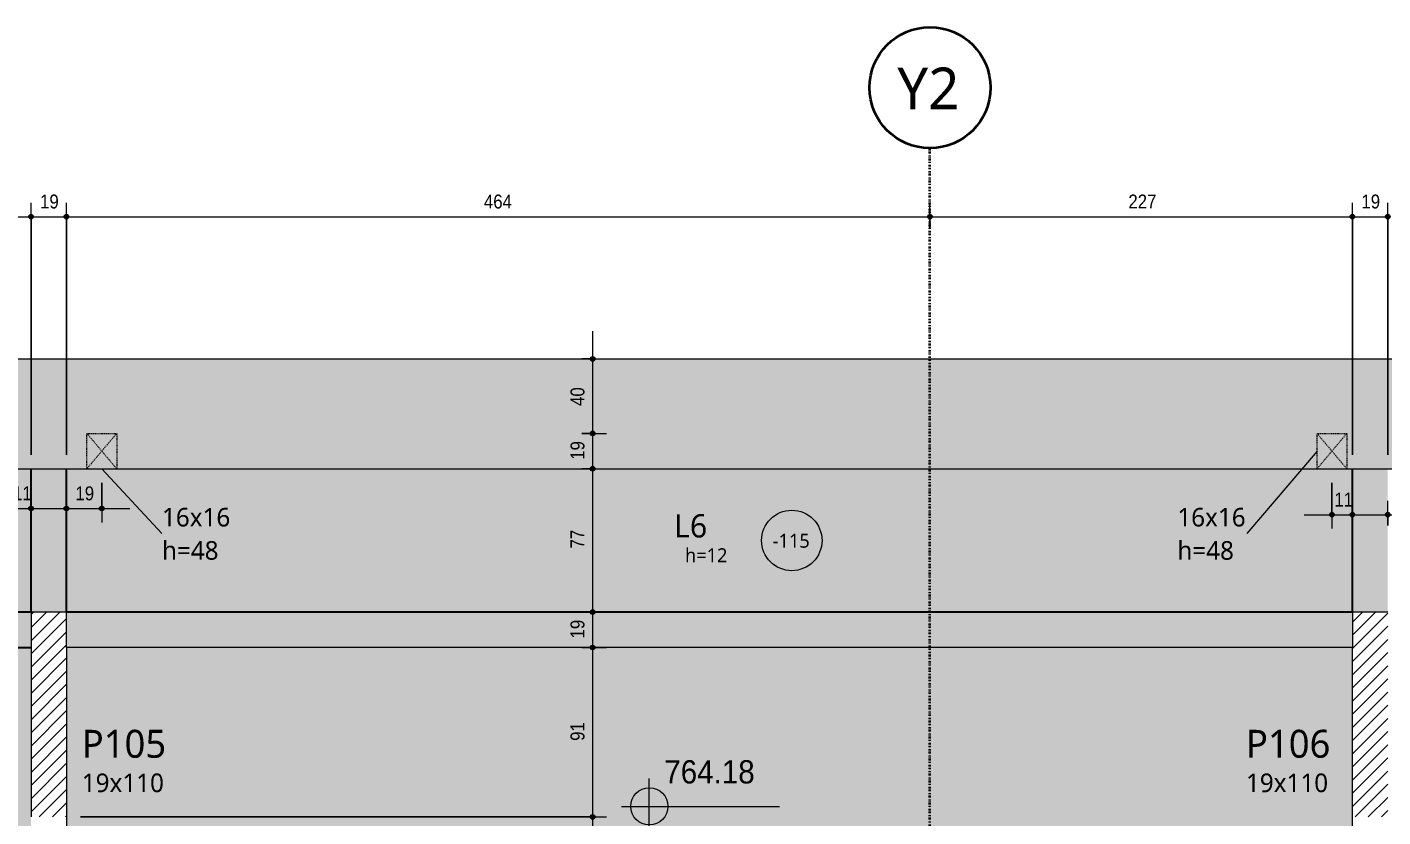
# Model space of a CAD drawing. Header units: centimetres. Extents: x -2136 to 34701, y -1430 to 84208.
# Drawn here: x 521 to 1250, y 1313 to 1737 of the extents above; entities that cross this region are included whole.
import ezdxf

# ---------------------------------------------------------------- set-up
doc = ezdxf.new("R2010")
doc.units = ezdxf.units.CM
doc.linetypes.add('Dash dot', pattern=[1.5875, 0.635, -0.47625, 0, -0.47625])
doc.linetypes.add('Traço', pattern=[0.635, 0.3175, -0.3175])
for name, color, linetype, lineweight in [('A-ANNO-DIMS', 7, 'Continuous', 9), ('A-ANNO-DIMS-50', 7, 'Continuous', 9), ('A-DETL', 7, 'Continuous', 18), ('A-DETL-GENF', 7, 'Continuous', 18), ('A-DETL-THIN', 7, 'Continuous', 18), ('A-FLOR', 7, 'Continuous', 18), ('A-FLOR-IDEN', 7, 'Continuous', 9), ('A-GENM', 7, 'Continuous', 18), ('A-GENM-HDLN', 7, 'Traço', 18), ('A-GENM-IDEN', 7, 'Continuous', 9), ('G-ANNO-DIMS', 7, 'Continuous', 9), ('S-BEAM', 7, 'Continuous', 18), ('S-COLS-IDEN', 7, 'Continuous', 9), ('S-GRID', 7, 'Continuous', 9), ('S-GRID-IDEN', 7, 'Continuous', 9)]:
    doc.layers.add(name, color=color, linetype=linetype, lineweight=lineweight)
doc.styles.add('Fira Sans', font='FiraSans-Regular.ttf', dxfattribs={"width": 0.95, "height": 12.5})
doc.styles.add('Fira Sans_2', font='FiraSans-Regular.ttf', dxfattribs={"width": 0.9, "height": 7.5})
doc.styles.add('Gadugi', font='gadugi.ttf', dxfattribs={"height": 15})
doc.styles.add('Gadugi_1', font='gadugi.ttf', dxfattribs={"height": 10})
doc.styles.add('Gadugi_3', font='gadugi.ttf', dxfattribs={"height": 7.5})
doc.styles.add('Gadugi_4', font='gadugi.ttf', dxfattribs={"height": 12.5})
doc.styles.add('Gadugi_5', font='gadugi.ttf', dxfattribs={"height": 22.5})
doc.dimstyles.new('PED_R80_1_5mm_ACIMA_As_ESQ__R00', dxfattribs={"dimscale": 30.48, "dimtxt": 10.229846, "dimasz": 0.328084, "dimexe": 0.246063, "dimexo": 0.246063, "dimgap": 0.049213, "dimtad": 1, "dimdec": 1, "dimrnd": 0.5, "dimdsep": 46, "dimtxsty": 'Fira Sans_2', "dimblk1": 'DOTSMALL', "dimblk2": 'DOTSMALL', "dimsah": 1, "dimcen": 0.09, "dimdle": 0.492126, "dimazin": 0, "dimtfac": 1, "dimtdec": 4, "dimtix": 1, "dimtmove": 0, "dimatfit": 3, "dimfxl": 1, "dimtvp": 1, "dimtolj": 1, "dimtzin": 0, "dimarcsym": 2})
doc.dimstyles.new('PED_R80_1_5mm_ACIMA_As_ESQ__R00_3', dxfattribs={"dimscale": 30.48, "dimtxt": 10.229846, "dimasz": 0.328084, "dimexe": 0.246063, "dimexo": 0.246063, "dimgap": 0.049213, "dimtad": 1, "dimdec": 1, "dimrnd": 0.5, "dimdsep": 46, "dimtxsty": 'Fira Sans_2', "dimblk1": 'DOTSMALL', "dimblk2": 'DOTSMALL', "dimsah": 1, "dimcen": 0.09, "dimdle": 0.492126, "dimazin": 0, "dimtfac": 1, "dimtdec": 4, "dimtix": 1, "dimtmove": 0, "dimatfit": 3, "dimfxl": 1, "dimtvp": 1, "dimtolj": 1, "dimtzin": 0, "dimarcsym": 2})
pattern_1 = [(45, (0, 0), (-3.535534, 3.535534), [])]

# ---------------------------------------------------------------- blocks, each defined once
blk = doc.blocks.new('PED_FURO_RETANGULAR_R04_2020 _INSTÂNCIA_ - FURO RET-V1-PL K 100 - FORMA DO 5º PAVIMENTO')
at = {"layer": 'A-GENM-HDLN'}
for p, q in [((-8, 9.5), (8, -9.5)), ((-8, -9.5), (8, 9.5)), ((-8, -9.5), (-8, 9.5)), ((-8, 9.5), (8, 9.5)), ((8, 9.5), (8, -9.5))]:
    blk.add_line(p, q, dxfattribs=at)
blk = doc.blocks.new('Eixo - Y2-2173031-PL K 100 - FORMA DO 5º PAVIMENTO')
at = {"layer": 'S-GRID-IDEN', "color": 40, "lineweight": 35, "true_color": 0xffc000}
blk.add_circle((0, 0), 0.65, dxfattribs=at)
blk = doc.blocks.new('PED_TAG_LAJE_R01 - TÍTULO_ESPESSURA_REBAIXO _LADO_-2413119-PL K 100 - FORMA DO 5º PAVIMENTO')
at = {"layer": 'A-FLOR-IDEN'}
blk.add_circle((0.885, 0), 0.325, dxfattribs=at)
blk = doc.blocks.new('Elevações de ponto - M_Cota de elevação - Alvo preenchido-10609-PL K 100 - FORMA DO 5º PAVIMENTO')
at = {"layer": 'G-ANNO-DIMS'}
h = blk.add_hatch(color=256, dxfattribs=at)
edge = h.paths.add_edge_path(flags=0)
edge.add_line((0, 0), (-0.2, 0))
edge.add_arc((0, 0), 0.2, 90, 180, ccw=False)
edge.add_line((0, 0.2), (0, 0))
h = blk.add_hatch(color=256, dxfattribs=at)
edge = h.paths.add_edge_path(flags=0)
edge.add_line((0, 0), (0.2, 0))
edge.add_arc((0, 0), 0.2, 270, 360, ccw=False)
edge.add_line((0, -0.2), (0, 0))
for p, q in [((0, -0.3), (0, 0.3)), ((-0.3, 0), (1.4, 0))]:
    blk.add_line(p, q, dxfattribs=at)
blk.add_circle((0, 0), 0.2, dxfattribs=at)
blk = doc.blocks.new('DIMBLOCK115-PL K 100 - FORMA DO 5º PAVIMENTO')
at = {"layer": 'A-ANNO-DIMS-50', "true_color": 0x000032}
h = blk.add_hatch(color=178, dxfattribs=at)
edge = h.paths.add_edge_path(flags=0)
edge.add_arc((825.23, 1558.75), 1.25, 0, 360)
h = blk.add_hatch(color=178, dxfattribs=at)
edge = h.paths.add_edge_path(flags=0)
edge.add_arc((825.23, 1518.75), 1.25, 0, 360)
at = {"layer": 'A-ANNO-DIMS-50', "color": 178, "true_color": 0x000032}
for p, q in [((825.23, 1573.75), (825.23, 1518.75)), ((819.5, 1558.75), (832.73, 1558.75)), ((825.23, 1558.75), (819.5, 1558.75)), ((819.5, 1518.75), (832.73, 1518.75)), ((825.23, 1518.75), (819.5, 1518.75))]:
    blk.add_line(p, q, dxfattribs=at)
for centre in [(825.23, 1558.75), (825.23, 1518.75)]:
    blk.add_circle(centre, 1.25, dxfattribs=at)
at = {"layer": 'A-ANNO-DIMS-50', "color": 0, "insert": (813.35, 1533.5), "char_height": 7.5, "width": 12.5906, "attachment_point": 1, "rotation": 90, "line_spacing_factor": 1.049215, "style": 'Fira Sans_2'}
blk.add_mtext('40', dxfattribs=at)
blk = doc.blocks.new('_DotSmall')
at = {"color": 0, "linetype": 'ByBlock', "const_width": 0.5}
blk.add_lwpolyline([(-0.0625, 0, 1), (0.0625, 0, 1)], format="xyb", close=True, dxfattribs=at)
blk = doc.blocks.new('DIMBLOCK116-PL K 100 - FORMA DO 5º PAVIMENTO')
at = {"layer": 'A-ANNO-DIMS-50', "true_color": 0x000032}
h = blk.add_hatch(color=178, dxfattribs=at)
edge = h.paths.add_edge_path(flags=0)
edge.add_arc((825.23, 1518.75), 1.25, 0, 360)
h = blk.add_hatch(color=178, dxfattribs=at)
edge = h.paths.add_edge_path(flags=0)
edge.add_arc((825.23, 1499.75), 1.25, 0, 360)
at = {"layer": 'A-ANNO-DIMS-50', "color": 178, "true_color": 0x000032}
for p, q in [((819.5, 1518.75), (832.73, 1518.75)), ((825.23, 1518.75), (819.5, 1518.75)), ((825.23, 1518.75), (825.23, 1499.75)), ((819.5, 1499.75), (832.73, 1499.75)), ((825.23, 1499.75), (819.5, 1499.75))]:
    blk.add_line(p, q, dxfattribs=at)
for centre in [(825.23, 1518.75), (825.23, 1499.75)]:
    blk.add_circle(centre, 1.25, dxfattribs=at)
at = {"layer": 'A-ANNO-DIMS-50', "color": 0, "insert": (813.35, 1504.59), "char_height": 7.5, "width": 11.1741, "attachment_point": 1, "rotation": 90, "line_spacing_factor": 1.049215, "style": 'Fira Sans_2'}
blk.add_mtext('19', dxfattribs=at)
blk = doc.blocks.new('DIMBLOCK117-PL K 100 - FORMA DO 5º PAVIMENTO')
at = {"layer": 'A-ANNO-DIMS-50', "true_color": 0x000032}
h = blk.add_hatch(color=178, dxfattribs=at)
edge = h.paths.add_edge_path(flags=0)
edge.add_arc((825.23, 1499.75), 1.25, 0, 360)
h = blk.add_hatch(color=178, dxfattribs=at)
edge = h.paths.add_edge_path(flags=0)
edge.add_arc((825.23, 1422.75), 1.25, 0, 360)
at = {"layer": 'A-ANNO-DIMS-50', "color": 178, "true_color": 0x000032}
for p, q in [((819.5, 1499.75), (832.73, 1499.75)), ((825.23, 1499.75), (819.5, 1499.75)), ((825.23, 1499.75), (825.23, 1422.75)), ((819.5, 1422.75), (832.73, 1422.75)), ((825.23, 1422.75), (819.5, 1422.75))]:
    blk.add_line(p, q, dxfattribs=at)
for centre in [(825.23, 1499.75), (825.23, 1422.75)]:
    blk.add_circle(centre, 1.25, dxfattribs=at)
at = {"layer": 'A-ANNO-DIMS-50', "color": 0, "insert": (813.35, 1456.92), "char_height": 7.5, "width": 10.3872, "attachment_point": 1, "rotation": 90, "line_spacing_factor": 1.049215, "style": 'Fira Sans_2'}
blk.add_mtext('77', dxfattribs=at)
blk = doc.blocks.new('DIMBLOCK118-PL K 100 - FORMA DO 5º PAVIMENTO')
at = {"layer": 'A-ANNO-DIMS-50', "true_color": 0x000032}
h = blk.add_hatch(color=178, dxfattribs=at)
edge = h.paths.add_edge_path(flags=0)
edge.add_arc((825.23, 1422.75), 1.25, 0, 360)
h = blk.add_hatch(color=178, dxfattribs=at)
edge = h.paths.add_edge_path(flags=0)
edge.add_arc((825.23, 1403.75), 1.25, 0, 360)
at = {"layer": 'A-ANNO-DIMS-50', "color": 178, "true_color": 0x000032}
for p, q in [((819.5, 1422.75), (832.73, 1422.75)), ((825.23, 1422.75), (819.5, 1422.75)), ((825.23, 1422.75), (825.23, 1403.75)), ((819.5, 1403.75), (832.73, 1403.75)), ((825.23, 1403.75), (819.5, 1403.75))]:
    blk.add_line(p, q, dxfattribs=at)
for centre in [(825.23, 1422.75), (825.23, 1403.75)]:
    blk.add_circle(centre, 1.25, dxfattribs=at)
at = {"layer": 'A-ANNO-DIMS-50', "color": 0, "insert": (813.35, 1408.59), "char_height": 7.5, "width": 11.1741, "attachment_point": 1, "rotation": 90, "line_spacing_factor": 1.049215, "style": 'Fira Sans_2'}
blk.add_mtext('19', dxfattribs=at)
blk = doc.blocks.new('DIMBLOCK119-PL K 100 - FORMA DO 5º PAVIMENTO')
at = {"layer": 'A-ANNO-DIMS-50', "true_color": 0x000032}
h = blk.add_hatch(color=178, dxfattribs=at)
edge = h.paths.add_edge_path(flags=0)
edge.add_arc((825.23, 1403.75), 1.25, 0, 360)
h = blk.add_hatch(color=178, dxfattribs=at)
edge = h.paths.add_edge_path(flags=0)
edge.add_arc((825.23, 1312.75), 1.25, 0, 360)
at = {"layer": 'A-ANNO-DIMS-50', "color": 178, "true_color": 0x000032}
for p, q in [((819.5, 1403.75), (832.73, 1403.75)), ((825.23, 1403.75), (819.5, 1403.75)), ((825.23, 1403.75), (825.23, 1312.75)), ((550, 1312.75), (832.73, 1312.75)), ((825.23, 1312.75), (550, 1312.75))]:
    blk.add_line(p, q, dxfattribs=at)
for centre in [(825.23, 1403.75), (825.23, 1312.75)]:
    blk.add_circle(centre, 1.25, dxfattribs=at)
at = {"layer": 'A-ANNO-DIMS-50', "color": 0, "insert": (813.35, 1353.59), "char_height": 7.5, "width": 11.1741, "attachment_point": 1, "rotation": 90, "line_spacing_factor": 1.049215, "style": 'Fira Sans_2'}
blk.add_mtext('91', dxfattribs=at)
blk = doc.blocks.new('DIMBLOCK120-PL K 100 - FORMA DO 5º PAVIMENTO')
at = {"layer": 'A-ANNO-DIMS-50', "true_color": 0x000032}
h = blk.add_hatch(color=178, dxfattribs=at)
edge = h.paths.add_edge_path(flags=0)
edge.add_arc((825.23, 1312.75), 1.25, 0, 360)
h = blk.add_hatch(color=178, dxfattribs=at)
edge = h.paths.add_edge_path(flags=0)
edge.add_arc((825.23, 1198.3), 1.25, 0, 360)
at = {"layer": 'A-ANNO-DIMS-50', "color": 178, "true_color": 0x000032}
for p, q in [((550, 1312.75), (832.73, 1312.75)), ((825.23, 1312.75), (550, 1312.75)), ((825.23, 1312.75), (825.23, 1198.3)), ((1006.19, 1198.3), (817.73, 1198.3)), ((825.23, 1198.3), (1006.19, 1198.3))]:
    blk.add_line(p, q, dxfattribs=at)
for centre in [(825.23, 1312.75), (825.23, 1198.3)]:
    blk.add_circle(centre, 1.25, dxfattribs=at)
at = {"layer": 'A-ANNO-DIMS-50', "color": 0, "insert": (813.35, 1245.17), "char_height": 7.5, "width": 24.8664, "attachment_point": 1, "rotation": 90, "line_spacing_factor": 1.049215, "style": 'Fira Sans_2'}
blk.add_mtext('114.5', dxfattribs=at)
blk = doc.blocks.new('DIMBLOCK447-PL K 100 - FORMA DO 5º PAVIMENTO')
at = {"layer": 'A-ANNO-DIMS-50', "true_color": 0x000032}
h = blk.add_hatch(color=178, dxfattribs=at)
edge = h.paths.add_edge_path(flags=0)
edge.add_arc((-167.5, 1635.18), 1.25, 0, 360)
h = blk.add_hatch(color=178, dxfattribs=at)
edge = h.paths.add_edge_path(flags=0)
edge.add_arc((523.5, 1635.18), 1.25, 0, 360)
at = {"layer": 'A-ANNO-DIMS-50', "color": 178, "true_color": 0x000032}
for p, q in [((-167.5, 1507.25), (-167.5, 1642.68)), ((523.5, 1507.25), (523.5, 1642.68)), ((-167.5, 1635.18), (523.5, 1635.18)), ((-167.5, 1635.18), (-167.5, 1507.25)), ((523.5, 1635.18), (523.5, 1507.25))]:
    blk.add_line(p, q, dxfattribs=at)
for centre in [(-167.5, 1635.18), (523.5, 1635.18)]:
    blk.add_circle(centre, 1.25, dxfattribs=at)
at = {"layer": 'A-ANNO-DIMS-50', "color": 0, "insert": (170.79, 1647.07), "char_height": 7.5, "width": 17.312, "attachment_point": 1, "line_spacing_factor": 1.049215, "style": 'Fira Sans_2'}
blk.add_mtext('691', dxfattribs=at)
blk = doc.blocks.new('DIMBLOCK448-PL K 100 - FORMA DO 5º PAVIMENTO')
at = {"layer": 'A-ANNO-DIMS-50', "true_color": 0x000032}
h = blk.add_hatch(color=178, dxfattribs=at)
edge = h.paths.add_edge_path(flags=0)
edge.add_arc((523.5, 1635.18), 1.25, 0, 360)
h = blk.add_hatch(color=178, dxfattribs=at)
edge = h.paths.add_edge_path(flags=0)
edge.add_arc((542.5, 1635.18), 1.25, 0, 360)
at = {"layer": 'A-ANNO-DIMS-50', "color": 178, "true_color": 0x000032}
for p, q in [((523.5, 1507.25), (523.5, 1642.68)), ((542.5, 1507.25), (542.5, 1642.68)), ((523.5, 1635.18), (542.5, 1635.18)), ((523.5, 1635.18), (523.5, 1507.25)), ((542.5, 1635.18), (542.5, 1507.25))]:
    blk.add_line(p, q, dxfattribs=at)
for centre in [(523.5, 1635.18), (542.5, 1635.18)]:
    blk.add_circle(centre, 1.25, dxfattribs=at)
at = {"layer": 'A-ANNO-DIMS-50', "color": 0, "insert": (528.34, 1647.07), "char_height": 7.5, "width": 11.1741, "attachment_point": 1, "line_spacing_factor": 1.049215, "style": 'Fira Sans_2'}
blk.add_mtext('19', dxfattribs=at)
blk = doc.blocks.new('DIMBLOCK449-PL K 100 - FORMA DO 5º PAVIMENTO')
at = {"layer": 'A-ANNO-DIMS-50', "true_color": 0x000032}
h = blk.add_hatch(color=178, dxfattribs=at)
edge = h.paths.add_edge_path(flags=0)
edge.add_arc((542.5, 1635.18), 1.25, 0, 360)
h = blk.add_hatch(color=178, dxfattribs=at)
edge = h.paths.add_edge_path(flags=0)
edge.add_arc((1006.5, 1635.18), 1.25, 0, 360)
at = {"layer": 'A-ANNO-DIMS-50', "color": 178, "true_color": 0x000032}
for p, q in [((542.5, 1507.25), (542.5, 1642.68)), ((1006.5, 1629.45), (1006.5, 1642.68)), ((542.5, 1635.18), (1006.5, 1635.18)), ((542.5, 1635.18), (542.5, 1507.25)), ((1006.5, 1635.18), (1006.5, 1629.45))]:
    blk.add_line(p, q, dxfattribs=at)
for centre in [(542.5, 1635.18), (1006.5, 1635.18)]:
    blk.add_circle(centre, 1.25, dxfattribs=at)
at = {"layer": 'A-ANNO-DIMS-50', "color": 0, "insert": (766.83, 1647.07), "char_height": 7.5, "width": 18.4137, "attachment_point": 1, "line_spacing_factor": 1.049215, "style": 'Fira Sans_2'}
blk.add_mtext('464', dxfattribs=at)
blk = doc.blocks.new('DIMBLOCK450-PL K 100 - FORMA DO 5º PAVIMENTO')
at = {"layer": 'A-ANNO-DIMS-50', "true_color": 0x000032}
h = blk.add_hatch(color=178, dxfattribs=at)
edge = h.paths.add_edge_path(flags=0)
edge.add_arc((1006.5, 1635.18), 1.25, 0, 360)
h = blk.add_hatch(color=178, dxfattribs=at)
edge = h.paths.add_edge_path(flags=0)
edge.add_arc((1233.5, 1635.18), 1.25, 0, 360)
at = {"layer": 'A-ANNO-DIMS-50', "color": 178, "true_color": 0x000032}
for p, q in [((1006.5, 1629.45), (1006.5, 1642.68)), ((1233.5, 1507.25), (1233.5, 1642.68)), ((1006.5, 1635.18), (1233.5, 1635.18)), ((1006.5, 1635.18), (1006.5, 1629.45)), ((1233.5, 1635.18), (1233.5, 1507.25))]:
    blk.add_line(p, q, dxfattribs=at)
for centre in [(1006.5, 1635.18), (1233.5, 1635.18)]:
    blk.add_circle(centre, 1.25, dxfattribs=at)
at = {"layer": 'A-ANNO-DIMS-50', "color": 0, "insert": (1113.11, 1647.07), "char_height": 7.5, "width": 16.5251, "attachment_point": 1, "line_spacing_factor": 1.049215, "style": 'Fira Sans_2'}
blk.add_mtext('227', dxfattribs=at)
blk = doc.blocks.new('DIMBLOCK451-PL K 100 - FORMA DO 5º PAVIMENTO')
at = {"layer": 'A-ANNO-DIMS-50', "true_color": 0x000032}
h = blk.add_hatch(color=178, dxfattribs=at)
edge = h.paths.add_edge_path(flags=0)
edge.add_arc((1233.5, 1635.18), 1.25, 0, 360)
h = blk.add_hatch(color=178, dxfattribs=at)
edge = h.paths.add_edge_path(flags=0)
edge.add_arc((1252.5, 1635.18), 1.25, 0, 360)
at = {"layer": 'A-ANNO-DIMS-50', "color": 178, "true_color": 0x000032}
for p, q in [((1233.5, 1507.25), (1233.5, 1642.68)), ((1252.5, 1507.25), (1252.5, 1642.68)), ((1233.5, 1635.18), (1252.5, 1635.18)), ((1233.5, 1635.18), (1233.5, 1507.25)), ((1252.5, 1635.18), (1252.5, 1507.25))]:
    blk.add_line(p, q, dxfattribs=at)
for centre in [(1233.5, 1635.18), (1252.5, 1635.18)]:
    blk.add_circle(centre, 1.25, dxfattribs=at)
at = {"layer": 'A-ANNO-DIMS-50', "color": 0, "insert": (1238.34, 1647.07), "char_height": 7.5, "width": 11.1741, "attachment_point": 1, "line_spacing_factor": 1.049215, "style": 'Fira Sans_2'}
blk.add_mtext('19', dxfattribs=at)
blk = doc.blocks.new('DIMBLOCK463-PL K 100 - FORMA DO 5º PAVIMENTO')
at = {"layer": 'A-ANNO-DIMS-50', "true_color": 0x000032}
h = blk.add_hatch(color=178, dxfattribs=at)
edge = h.paths.add_edge_path(flags=0)
edge.add_arc((512.5, 1478.41), 1.25, 0, 360)
h = blk.add_hatch(color=178, dxfattribs=at)
edge = h.paths.add_edge_path(flags=0)
edge.add_arc((523.5, 1478.41), 1.25, 0, 360)
at = {"layer": 'A-ANNO-DIMS-50', "color": 178, "true_color": 0x000032}
for p, q in [((512.5, 1492.25), (512.5, 1470.91)), ((512.5, 1478.41), (512.5, 1492.25)), ((523.5, 1472.68), (523.5, 1485.91)), ((497.5, 1478.41), (538.5, 1478.41)), ((523.5, 1478.41), (523.5, 1472.68))]:
    blk.add_line(p, q, dxfattribs=at)
for centre in [(512.5, 1478.41), (523.5, 1478.41)]:
    blk.add_circle(centre, 1.25, dxfattribs=at)
at = {"layer": 'A-ANNO-DIMS-50', "color": 0, "insert": (513.8, 1490.3), "char_height": 7.5, "width": 10.0725, "attachment_point": 1, "line_spacing_factor": 1.049215, "style": 'Fira Sans_2'}
blk.add_mtext('11', dxfattribs=at)
blk = doc.blocks.new('DIMBLOCK464-PL K 100 - FORMA DO 5º PAVIMENTO')
at = {"layer": 'A-ANNO-DIMS-50', "true_color": 0x000032}
h = blk.add_hatch(color=178, dxfattribs=at)
edge = h.paths.add_edge_path(flags=0)
edge.add_arc((542.5, 1478.41), 1.25, 0, 360)
h = blk.add_hatch(color=178, dxfattribs=at)
edge = h.paths.add_edge_path(flags=0)
edge.add_arc((561.5, 1478.41), 1.25, 0, 360)
at = {"layer": 'A-ANNO-DIMS-50', "color": 178, "true_color": 0x000032}
for p, q in [((561.5, 1492.25), (561.5, 1470.91)), ((561.5, 1478.41), (561.5, 1492.25)), ((542.5, 1472.68), (542.5, 1485.91)), ((527.5, 1478.41), (576.5, 1478.41)), ((542.5, 1478.41), (542.5, 1472.68))]:
    blk.add_line(p, q, dxfattribs=at)
for centre in [(542.5, 1478.41), (561.5, 1478.41)]:
    blk.add_circle(centre, 1.25, dxfattribs=at)
at = {"layer": 'A-ANNO-DIMS-50', "color": 0, "insert": (547.34, 1490.3), "char_height": 7.5, "width": 11.1741, "attachment_point": 1, "line_spacing_factor": 1.049215, "style": 'Fira Sans_2'}
blk.add_mtext('19', dxfattribs=at)
blk = doc.blocks.new('DIMBLOCK465-PL K 100 - FORMA DO 5º PAVIMENTO')
at = {"layer": 'A-ANNO-DIMS-50', "true_color": 0x000032}
h = blk.add_hatch(color=178, dxfattribs=at)
edge = h.paths.add_edge_path(flags=0)
edge.add_arc((1222.5, 1475.09), 1.25, 0, 360)
h = blk.add_hatch(color=178, dxfattribs=at)
edge = h.paths.add_edge_path(flags=0)
edge.add_arc((1233.5, 1475.09), 1.25, 0, 360)
at = {"layer": 'A-ANNO-DIMS-50', "color": 178, "true_color": 0x000032}
for p, q in [((1222.5, 1492.25), (1222.5, 1467.59)), ((1222.5, 1475.09), (1222.5, 1492.25)), ((1233.5, 1469.35), (1233.5, 1482.59)), ((1207.5, 1475.09), (1248.5, 1475.09)), ((1233.5, 1475.09), (1233.5, 1469.35))]:
    blk.add_line(p, q, dxfattribs=at)
for centre in [(1222.5, 1475.09), (1233.5, 1475.09)]:
    blk.add_circle(centre, 1.25, dxfattribs=at)
at = {"layer": 'A-ANNO-DIMS-50', "color": 0, "insert": (1223.8, 1486.97), "char_height": 7.5, "width": 10.0725, "attachment_point": 1, "line_spacing_factor": 1.049215, "style": 'Fira Sans_2'}
blk.add_mtext('11', dxfattribs=at)
blk = doc.blocks.new('DIMBLOCK466-PL K 100 - FORMA DO 5º PAVIMENTO')
at = {"layer": 'A-ANNO-DIMS-50', "true_color": 0x000032}
h = blk.add_hatch(color=178, dxfattribs=at)
edge = h.paths.add_edge_path(flags=0)
edge.add_arc((1252.5, 1475.09), 1.25, 0, 360)
h = blk.add_hatch(color=178, dxfattribs=at)
edge = h.paths.add_edge_path(flags=0)
edge.add_arc((1271.68, 1475.09), 1.25, 0, 360)
at = {"layer": 'A-ANNO-DIMS-50', "color": 178, "true_color": 0x000032}
for p, q in [((1271.68, 1492.25), (1271.68, 1467.59)), ((1271.68, 1475.09), (1271.68, 1492.25)), ((1252.5, 1469.35), (1252.5, 1482.59)), ((1237.5, 1475.09), (1286.68, 1475.09)), ((1252.5, 1475.09), (1252.5, 1469.35))]:
    blk.add_line(p, q, dxfattribs=at)
for centre in [(1252.5, 1475.09), (1271.68, 1475.09)]:
    blk.add_circle(centre, 1.25, dxfattribs=at)
at = {"layer": 'A-ANNO-DIMS-50', "color": 0, "insert": (1257.43, 1486.97), "char_height": 7.5, "width": 11.1741, "attachment_point": 1, "line_spacing_factor": 1.049215, "style": 'Fira Sans_2'}
blk.add_mtext('19', dxfattribs=at)

msp = doc.modelspace()

# ---------------------------------------------------------------- hatches: boundary and pattern name
at = {"layer": 'A-DETL-GENF', "true_color": 0x808080}
h = msp.add_hatch(dxfattribs=at)
h.set_pattern_fill('FP_1', color=8, style=0, pattern_type=2)
h.set_pattern_definition(pattern_1)
h.paths.add_polyline_path([(523.5, 1312.75), (542.5, 1312.75), (542.5, 1422.75), (523.5, 1422.75), (523.5, 1317.3)], flags=0)
h = msp.add_hatch(dxfattribs=at)
h.set_pattern_fill('FP_1', color=8, style=0, pattern_type=2)
h.set_pattern_definition(pattern_1)
h.paths.add_polyline_path([(1233.5, 1312.75), (1252.5, 1312.75), (1252.5, 1422.75), (1233.5, 1422.75), (1233.5, 1317.3)], flags=0)
at = {"layer": 'A-DETL-GENF', "true_color": 0xccffcc}
h = msp.add_hatch(color=254, dxfattribs=at)
h.paths.add_polyline_path([(1013.69, 934.3), (1025.95, 934.91), (1038.08, 936.71), (1049.98, 939.69), (1061.53, 943.82), (1072.62, 949.06), (1083.14, 955.37), (1092.99, 962.68), (1102.08, 970.92), (1110.32, 980), (1117.63, 989.86), (1123.93, 1000.38), (1129.18, 1011.47), (1133.31, 1023.02), (1136.29, 1034.92), (1138.09, 1047.05), (1138.69, 1059.3), (1138.09, 1071.56), (1136.29, 1083.69), (1133.31, 1095.59), (1129.18, 1107.14), (1123.93, 1118.23), (1117.63, 1128.75), (1110.32, 1138.6), (1102.08, 1147.69), (1092.99, 1155.93), (1083.14, 1163.24), (1072.62, 1169.54), (1061.53, 1174.79), (1049.98, 1178.92), (1038.08, 1181.9), (1025.95, 1183.7), (1013.69, 1184.3), (1001.44, 1183.7), (989.31, 1181.9), (977.41, 1178.92), (965.86, 1174.79), (954.77, 1169.54), (944.25, 1163.24), (934.39, 1155.93), (925.31, 1147.69), (917.07, 1138.6), (909.76, 1128.75), (903.45, 1118.23), (898.21, 1107.14), (894.08, 1095.59), (891.1, 1083.69), (889.3, 1071.56), (888.69, 1059.3), (889.3, 1047.05), (891.1, 1034.92), (894.08, 1023.02), (898.21, 1011.47), (903.45, 1000.38), (909.76, 989.86), (917.07, 980), (925.31, 970.92), (934.39, 962.68), (944.25, 955.37), (954.77, 949.06), (965.86, 943.82), (977.41, 939.69), (989.31, 936.71), (1001.44, 934.91)], flags=0)
h.paths.add_polyline_path([(876.13, 1079.25), (878.65, 1092.22), (882.39, 1104.9), (887.31, 1117.17), (893.38, 1128.91), (900.53, 1140.02), (908.71, 1150.4), (917.84, 1159.96), (927.83, 1168.61), (938.6, 1176.27), (950.05, 1182.88), (962.07, 1188.36), (974.56, 1192.68), (987.41, 1195.8), (1000.49, 1197.68), (1013.69, 1198.3), (1026.9, 1197.68), (1039.98, 1195.8), (1052.82, 1192.68), (1065.31, 1188.36), (1077.34, 1182.88), (1088.79, 1176.27), (1099.56, 1168.61), (1109.55, 1159.96), (1118.68, 1150.4), (1126.85, 1140.02), (1134.01, 1128.91), (1140.08, 1117.17), (1145, 1104.9), (1148.81, 1091.87), (1151.25, 1079.25), (1233.5, 1079.25), (1233.5, 1403.75), (542.5, 1403.75), (542.5, 1079.75), (871.39, 1079.26)], flags=0)
at = {"layer": 'A-FLOR', "true_color": 0xe6b8b7}
msp.add_hatch(color=9, dxfattribs=at).paths.add_polyline_path([(1807.5, 1518.75), (1943.5, 1518.75), (1943.5, 1558.75), (-1961.5, 1558.75), (-1961.5, 1518.75), (871.39, 1518.75)], flags=0)
at = {"layer": 'A-FLOR', "true_color": 0xccffcc}
for points in [[(523.5, 1422.75), (523.5, 1499.75), (-167.5, 1499.75), (-167.5, 1422.75), (50.77, 1422.75)], [(871.39, 1422.75), (1233.5, 1422.75), (1233.5, 1499.75), (542.5, 1499.75), (542.5, 1422.75)], [(50.77, 1079.25), (523.5, 1079.25), (523.5, 1403.75), (-167.5, 1403.75), (-167.5, 1079.25)]]:
    msp.add_hatch(color=254, dxfattribs=at).paths.add_polyline_path(points, flags=0)
at = {"layer": 'S-BEAM', "true_color": 0x00bcb8}
msp.add_hatch(color=132, dxfattribs=at).paths.add_polyline_path([(-1180.15, 1499.75), (1807.5, 1499.75), (1807.5, 1518.75), (-1806.5, 1518.75), (-1806.5, 1499.75), (-1282.73, 1499.75)], flags=0)
at = {"layer": 'S-BEAM', "true_color": 0xccffcc}
for points in [[(523.5, 1422.75), (542.5, 1422.75), (542.5, 1499.75), (523.5, 1499.75)], [(1233.5, 1422.75), (1252.5, 1422.75), (1252.5, 1499.75), (1233.5, 1499.75)], [(50.77, 1403.75), (523.5, 1403.75), (523.5, 1422.75), (-167.5, 1422.75), (-167.5, 1403.75)], [(1052.82, 1403.75), (1233.5, 1403.75), (1233.5, 1422.75), (542.5, 1422.75), (542.5, 1403.75), (1039.98, 1403.75)]]:
    msp.add_hatch(color=254, dxfattribs=at).paths.add_polyline_path(points, flags=0)

# ---------------------------------------------------------------- linework, layer by layer
at = {"layer": 'A-DETL'}
for p, q in [((1233.5, 1403.75), (542.5, 1403.75)), ((542.5, 1403.75), (542.5, 1079.75)), ((1233.5, 1179.25), (1233.5, 1403.75))]:
    msp.add_line(p, q, dxfattribs=at)
at = {"layer": 'A-DETL-THIN'}
for p, q in [((523.5, 1422.75), (523.5, 1312.75)), ((542.5, 1422.75), (523.5, 1422.75)), ((542.5, 1403.75), (542.5, 1422.75)), ((1233.5, 1422.75), (1233.5, 1403.75)), ((1252.5, 1422.75), (1233.5, 1422.75))]:
    msp.add_line(p, q, dxfattribs=at)
at = {"layer": 'A-FLOR'}
msp.add_line((-1961.5, 1558.75), (1943.5, 1558.75), dxfattribs=at)
at = {"layer": 'A-GENM-IDEN'}
for p, q in [((1214.5, 1509.25), (1176.83, 1464.92)), ((561.5, 1499.75), (593.84, 1464.92))]:
    msp.add_line(p, q, dxfattribs=at)
at = {"layer": 'S-BEAM'}
msp.add_line((-1806.5, 1499.75), (1807.5, 1499.75), dxfattribs=at)
at = {"layer": 'S-BEAM', "lineweight": 25}
for p, q in [((523.5, 1422.75), (523.5, 1499.75)), ((542.5, 1422.75), (542.5, 1499.75)), ((1233.5, 1422.75), (1233.5, 1499.75)), ((523.5, 1422.75), (-167.5, 1422.75)), ((1233.5, 1422.75), (542.5, 1422.75)), ((-167.5, 1403.75), (523.5, 1403.75))]:
    msp.add_line(p, q, dxfattribs=at)
at = {"layer": 'S-GRID', "color": 40, "linetype": 'Dash dot', "lineweight": 35, "true_color": 0xffc000}
msp.add_line((1006.5, -1356.57), (1006.5, 1672), dxfattribs=at)

# ---------------------------------------------------------------- block references
at = {"layer": 'A-FLOR-IDEN', "xscale": 49.99999999999998, "yscale": 49.99999999999998, "zscale": 49.99999999999998}
msp.add_blockref('PED_TAG_LAJE_R01 - TÍTULO_ESPESSURA_REBAIXO _LADO_-2413119-PL K 100 - FORMA DO 5º PAVIMENTO', (888, 1461.25), dxfattribs=at)
at = {"layer": 'A-GENM', "linetype": 'Traço'}
for p in [(561.5, 1509.25), (1222.5, 1509.25)]:
    msp.add_blockref('PED_FURO_RETANGULAR_R04_2020 _INSTÂNCIA_ - FURO RET-V1-PL K 100 - FORMA DO 5º PAVIMENTO', p, dxfattribs=at)
at = {"layer": 'G-ANNO-DIMS', "xscale": 49.99999999999998, "yscale": 49.99999999999998, "zscale": 49.99999999999998}
msp.add_blockref('Elevações de ponto - M_Cota de elevação - Alvo preenchido-10609-PL K 100 - FORMA DO 5º PAVIMENTO', (855.7, 1318.4), dxfattribs=at)
at = {"layer": 'S-GRID-IDEN', "color": 40, "true_color": 0xffc000, "xscale": 49.99999999999998, "yscale": 49.99999999999998, "zscale": 49.99999999999998}
msp.add_blockref('Eixo - Y2-2173031-PL K 100 - FORMA DO 5º PAVIMENTO', (1006.5, 1704.5), dxfattribs=at)

# ---------------------------------------------------------------- texts
at = {"layer": 'A-FLOR-IDEN', "attachment_point": 1}
for s, insert, char_height, width, style in [('L6', (868.98, 1475.34), 12.5, 21.6456, 'Gadugi_4'), ('-115', (922, 1464.85), 7.5, 25.654, 'Gadugi_3'), ('h=12', (874.87, 1457.05), 7.5, 29.6624, 'Gadugi_3')]:
    msp.add_mtext(s, dxfattribs=dict(at, insert=insert, char_height=char_height, width=width, style=style))
at = {"layer": 'A-GENM-IDEN', "char_height": 10, "attachment_point": 1, "style": 'Gadugi_1'}
for s, insert, width in [('16x16', (593.84, 1478.74), 44.8945), ('16x16', (1139.43, 1478.74), 44.8945), ('h=48', (593.84, 1460.88), 39.6835), ('h=48', (1139.43, 1460.88), 39.6835)]:
    msp.add_mtext(s, dxfattribs=dict(at, insert=insert, width=width))
at = {"layer": 'G-ANNO-DIMS', "insert": (863.75, 1343.2), "char_height": 12.5, "width": 56.8751, "attachment_point": 1, "line_spacing_factor": 1.049215, "style": 'Fira Sans'}
msp.add_mtext('764.18', dxfattribs=at)
at = {"layer": 'S-COLS-IDEN', "attachment_point": 1}
for s, insert, char_height, width, style in [('P105', (550.74, 1359.51), 15, 56.519, 'Gadugi'), ('P106', (1176.3, 1359.51), 15, 56.519, 'Gadugi'), ('19x110', (550.74, 1336.05), 10, 54.1139, 'Gadugi_1'), ('19x110', (1176.3, 1336.05), 10, 54.1139, 'Gadugi_1')]:
    msp.add_mtext(s, dxfattribs=dict(at, insert=insert, char_height=char_height, width=width, style=style))
at = {"layer": 'S-GRID-IDEN', "color": 40, "true_color": 0xffc000, "insert": (988.97, 1715.29), "char_height": 22.5, "width": 42.0886, "attachment_point": 1, "style": 'Gadugi_5'}
msp.add_mtext('Y2', dxfattribs=at)

# ---------------------------------------------------------------- dimensions: what is measured, and where the dimension line sits
at = {"layer": 'A-ANNO-DIMS', "color": 178, "true_color": 0x000032}
for base, p1, p2, override, picture, middle in [((523.5, 1635.18), (-167.5, 1499.75), (523.5, 1499.75), {"dimpost": '<>', "dimfxl": 691}, 'DIMBLOCK447-PL K 100 - FORMA DO 5º PAVIMENTO', (178, 1640.55)), ((542.5, 1635.18), (523.5, 1499.75), (542.5, 1499.75), {"dimpost": '<>', "dimfxl": 19}, 'DIMBLOCK448-PL K 100 - FORMA DO 5º PAVIMENTO', (533, 1640.55)), ((1006.5, 1635.18), (542.5, 1499.75), (1006.5, 1636.95), {"dimpost": '<>', "dimfxl": 483.859279}, 'DIMBLOCK449-PL K 100 - FORMA DO 5º PAVIMENTO', (774.5, 1640.5)), ((1233.5, 1635.18), (1006.5, 1636.95), (1233.5, 1499.75), {"dimpost": '<>', "dimfxl": 265.240911}, 'DIMBLOCK450-PL K 100 - FORMA DO 5º PAVIMENTO', (1120, 1640.49)), ((1252.5, 1635.18), (1233.5, 1499.75), (1252.5, 1499.75), {"dimpost": '<>', "dimfxl": 19}, 'DIMBLOCK451-PL K 100 - FORMA DO 5º PAVIMENTO', (1243, 1640.55)), ((523.5, 1478.41), (512.5, 1499.75), (523.5, 1480.18), {"dimpost": '<>', "dimfxl": 22.44838}, 'DIMBLOCK463-PL K 100 - FORMA DO 5º PAVIMENTO', (518, 1483.66)), ((561.5, 1478.41), (542.5, 1480.18), (561.5, 1499.75), {"dimpost": '<>', "dimfxl": 27.275894}, 'DIMBLOCK464-PL K 100 - FORMA DO 5º PAVIMENTO', (552, 1483.78)), ((1233.5, 1475.09), (1222.5, 1499.75), (1233.5, 1476.85), {"dimpost": '<>', "dimfxl": 25.40126}, 'DIMBLOCK465-PL K 100 - FORMA DO 5º PAVIMENTO', (1228, 1480.34)), ((1271.68, 1475.09), (1252.5, 1476.85), (1271.68, 1499.75), {"dimpost": '<>', "dimfxl": 29.867971}, 'DIMBLOCK466-PL K 100 - FORMA DO 5º PAVIMENTO', (1262.09, 1480.46))]:
    dim = msp.add_linear_dim(base=base, p1=p1, p2=p2, dimstyle='PED_R80_1_5mm_ACIMA_As_ESQ__R00_3', override=override, dxfattribs=at)
    dim.commit()
    dim.dimension.update_dxf_attribs({"geometry": picture, "text_midpoint": middle})
for base, p1, p2, override, picture, middle in [((825.23, 1518.75), (827, 1558.75), (827, 1518.75), {"dimpost": '<>', "dimfxl": 40}, 'DIMBLOCK115-PL K 100 - FORMA DO 5º PAVIMENTO', (819.92, 1538.75)), ((825.23, 1499.75), (827, 1518.75), (827, 1499.75), {"dimpost": '<>', "dimfxl": 19}, 'DIMBLOCK116-PL K 100 - FORMA DO 5º PAVIMENTO', (819.86, 1509.25)), ((825.23, 1422.75), (827, 1499.75), (827, 1422.75), {"dimpost": '<>', "dimfxl": 77}, 'DIMBLOCK117-PL K 100 - FORMA DO 5º PAVIMENTO', (819.93, 1461.25)), ((825.23, 1403.75), (827, 1422.75), (827, 1403.75), {"dimpost": '<>', "dimfxl": 19}, 'DIMBLOCK118-PL K 100 - FORMA DO 5º PAVIMENTO', (819.86, 1413.25)), ((825.23, 1312.75), (827, 1403.75), (542.5, 1312.75), {"dimpost": '<>', "dimfxl": 298.69946}, 'DIMBLOCK119-PL K 100 - FORMA DO 5º PAVIMENTO', (819.86, 1358.25)), ((825.2324, 1198.3034), (542.5, 1312.75), (1013.6934, 1198.3034), {"dimpost": '<>', "dimfxl": 484.893036}, 'DIMBLOCK120-PL K 100 - FORMA DO 5º PAVIMENTO', (819.9171, 1255.5267))]:
    dim = msp.add_linear_dim(base=base, p1=p1, p2=p2, angle=90, dimstyle='PED_R80_1_5mm_ACIMA_As_ESQ__R00', override=override, dxfattribs=at)
    dim.commit()
    dim.dimension.update_dxf_attribs({"geometry": picture, "text_midpoint": middle})

doc.saveas('drawing.dxf')
